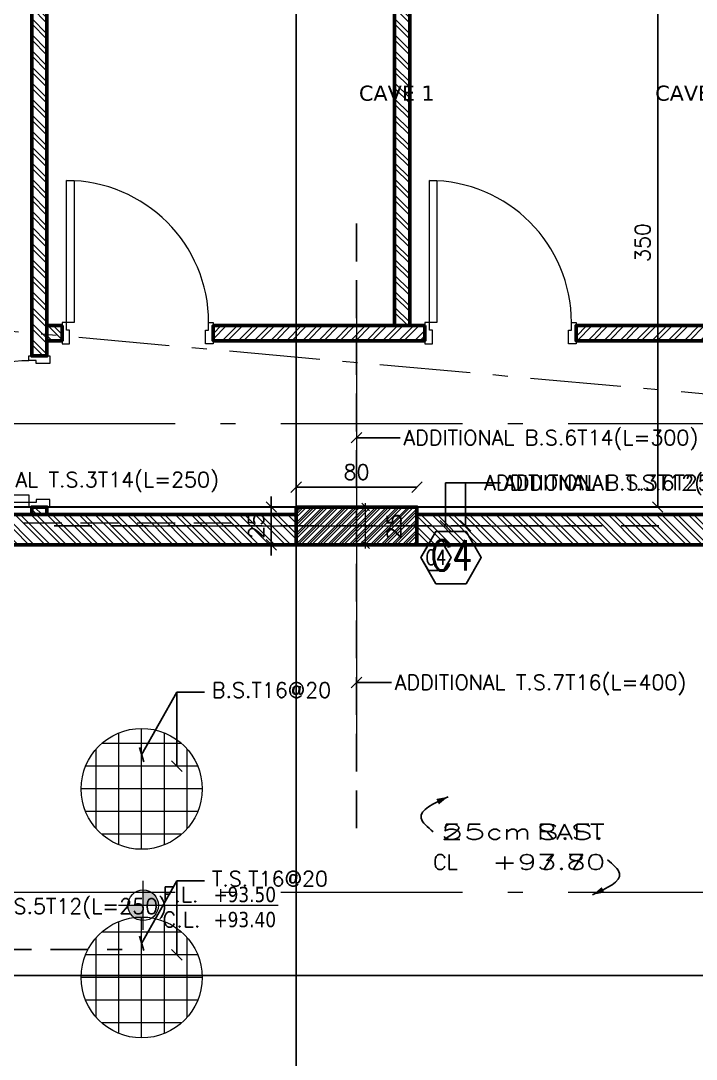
# Model space of a CAD drawing. Header units: inches. Extents: x -48 to 777, y -156 to 510.
# Drawn here: x 591.21 to 595.67, y 250.4 to 257.28 of the extents above; entities that cross this region are included whole.
import ezdxf
from ezdxf.enums import TextEntityAlignment as Align

# ---------------------------------------------------------------- set-up
doc = ezdxf.new("R2010")
doc.units = ezdxf.units.IN
doc.header["$MEASUREMENT"] = 0
doc.set_wipeout_variables(frame=1)
for name, pattern in [('ACAD_ISO10W100', [18, 12, -3, 0, -3]), ('HIDDEN', [0.375, 0.25, -0.125]), ('NUHA', [1.45, 0.75, -0.25, 0.2, -0.25])]:
    doc.linetypes.add(name, pattern=pattern)
doc.layers.get('Defpoints').update_dxf_attribs({"lineweight": 5})
for name, color, linetype, lineweight in [('A-AXIS ST', 251, 'ACAD_ISO10W100', 5), ('A-DIM', 9, 'Continuous', 5), ('A-DOORS', 38, 'Continuous', 20), ('A-HIDDEN', 254, 'HIDDEN', 5), ('A-LEVELS', 139, 'Continuous', 20), ('A-LIMIT LOT', 235, 'ACAD_ISO10W100', 20), ('A-PILLARS', 1, 'Continuous', 60), ('A-SIGNS1', 20, 'Continuous', 15), ('A-SIGNS2', 30, 'Continuous', 15), ('A-TEXT', 50, 'Continuous', 15), ('A-WALLS', 7, 'Continuous', 60), ('H-PILLARS', 61, 'Continuous', 5), ('H-WALLS', 51, 'Continuous', 5), ('str-col-dimension', 6, 'Continuous', 50), ('str-raft-bottom', 1, 'Continuous', 5), ('str-raft-top', 1, 'Continuous', 5)]:
    doc.layers.add(name, color=color, linetype=linetype, lineweight=lineweight)
doc.layers.add('HH-DARK GREY', color=7, linetype='Continuous', lineweight=5, true_color=0x404040)
for name, color, linetype in [('pts pc', 7, 'Continuous'), ('Str-Axes', 8, 'Continuous'), ('str-col-hatch', 8, 'Continuous'), ('str-COL-TAG-100', 1, 'Continuous'), ('str-COL-TAG-50', 7, 'Continuous'), ('str-columns', 3, 'Continuous'), ('str-slab-top', 1, 'Continuous'), ('str-sunken-slabs', 5, 'Continuous')]:
    doc.layers.add(name, color=color, linetype=linetype)
doc.styles.add('2mm', font='simplex.shx', dxfattribs={"height": 0.5})
doc.styles.add('ROMAN', font='ROMANS.SHX')
doc.styles.add('ROMAND', font='verdana.ttf')
doc.styles.add('ROMANS', font='romans__.ttf', dxfattribs={"height": 0.14})
doc.dimstyles.new('M-1.50', dxfattribs={"dimtxt": 0.1, "dimasz": 0.05, "dimexe": 0.025, "dimexo": 0.025, "dimgap": 0.05, "dimtad": 1, "dimlfac": 100, "dimrnd": 0.5, "dimzin": 9, "dimdsep": 46, "dimtxsty": 'ROMAND', "dimblk": 'OBLIQUE', "dimcen": 1, "dimdle": 0.025, "dimclrd": 256, "dimclre": 256, "dimclrt": 2, "dimadec": 0, "dimazin": 0, "dimtfac": 0.666667, "dimtmove": 2, "dimatfit": 3, "dimfxl": 0.04, "dimtolj": 1, "dimtzin": 5, "dimlwd": -1, "dimlwe": -1, "dimarcsym": 0})
doc.dimstyles.new('structure', dxfattribs={"dimtxt": 0.1, "dimasz": 0.07, "dimexe": 0.18, "dimexo": 1, "dimgap": 0.05, "dimtad": 1, "dimdec": 1, "dimlfac": 100, "dimrnd": 0.5, "dimdsep": 46, "dimtxsty": 'ROMAN', "dimblk1": 'OBLIQUE', "dimblk2": 'OBLIQUE', "dimsah": 1, "dimcen": 0.009, "dimse1": 1, "dimse2": 1, "dimclrd": 4, "dimclre": 9, "dimclrt": 1, "dimadec": 0, "dimazin": 0, "dimtfac": 0.066667, "dimtdec": 1, "dimtix": 1, "dimtmove": 2, "dimatfit": 3, "dimldrblk": 'OBLIQUE', "dimfxl": 0.18, "dimtolj": 1, "dimarcsym": 0})

# ---------------------------------------------------------------- blocks, each defined once
blk = doc.blocks.new('_Oblique')
at = {"color": 0, "linetype": 'ByBlock', "lineweight": -2}
blk.add_line((-0.5, -0.5), (0.5, 0.5), dxfattribs=at)
blk = doc.blocks.new('*D422')
at = {"layer": 'A-DIM', "transparency": 16777216}
for p, q in [((593.1644, 254.0583), (593.5116, 254.0583)), ((593.4866, 253.7834), (593.4866, 254.0833)), ((593.2438, 253.8084), (593.5116, 253.8084))]:
    blk.add_line(p, q, dxfattribs=at)
at = {"layer": 'Defpoints', "color": 0, "transparency": 16777216}
for p in [(593.1394, 254.0583), (593.4866, 254.0583), (593.2188, 253.8084)]:
    blk.add_point(p, dxfattribs=at)
at = {"layer": 'A-DIM', "transparency": 16777216, "xscale": 0.05, "yscale": 0.05, "zscale": 0.05}
for p, rotation in [((593.4866, 254.0583), 90), ((593.4866, 253.8084), 270)]:
    blk.add_blockref('_Oblique', p, dxfattribs=dict(at, rotation=rotation))
at = {"layer": 'A-DIM', "color": 2, "transparency": 16777216, "insert": (593.6757, 253.9334), "char_height": 0.1, "attachment_point": 5, "rotation": 90, "style": 'ROMAND'}
blk.add_mtext('\\A1;25', dxfattribs=at)
blk = doc.blocks.new('LOT 688  TOPOGRAPHIC PLAN')
at = {"layer": 'A-LEVELS', "linetype": 'Continuous'}
blk.add_lwpolyline([(-315991.49931, -27903.77041), (-315989.82419, -27903.14766), (-315988.13907, -27902.56039), (-315986.49852, -27901.84927), (-315986.07793, -27901.70635), (-315985.64327, -27901.60757), (-315984.76299, -27901.44127), (-315983.03305, -27901.03153), (-315982.17605, -27900.81323), (-315981.3012, -27900.63057), (-315980.3909, -27900.51656), (-315979.95952, -27900.41536), (-315979.77651, -27900.30285), (-315979.61232, -27900.14969), (-315978.96618, -27899.39156), (-315978.27808, -27898.62505)], dxfattribs=at)
at = {"layer": 'pts pc', "linetype": 'Continuous'}
for points in [[(-315986.4136, -27899.13431), (-315987.12438, -27899.83751)], [(-315986.41739, -27899.8413), (-315987.12059, -27899.13052)]]:
    blk.add_lwpolyline(points, dxfattribs=at)
at = {"layer": 'pts pc', "color": 1, "insert": (-315986.26765, -27899.23859), "char_height": 0.5, "width": 3.0714286, "attachment_point": 1, "rotation": 359.692852, "style": '2mm'}
blk.add_mtext('\\Fsimplex.shx;\\W1.0000000000;\\T1.0000000000;\\o\\l98.379', dxfattribs=at)
at = {"linetype": 'Continuous'}
blk.add_wipeout([(-315996.80172, -27893.57917), (-315969.32038, -27896.23659), (-315969.32038, -27930.53073), (-315964.08799, -27936.87852), (-315964.6636, -27941.43051), (-315970.22923, -27937.16678), (-315985.1164, -27950.2257)], dxfattribs=at).dxf.layer = 'A-LIMIT LOT'
at = {"layer": 'A-HIDDEN', "linetype": 'ACAD_ISO10W100', "ltscale": 0.05}
blk.add_lwpolyline([(-315992.30527, -27900.52725), (-315983.21966, -27944.57125), (-315970.69258, -27933.58259), (-315972.32038, -27931.60779), (-315972.32038, -27902.3323)], close=True, dxfattribs=at)
blk = doc.blocks.new('*U982')
for points in [[(130, -160), (100, -160), (100, -20), (150, -20), (150, -110), (130, -110), (130, -160)], [(1070, -160), (1100, -160), (1100, -20), (1050, -20), (1050, -110), (1070, -110), (1070, -160)], [(1020, -1100), (1020, -160), (1070, -160), (1070, -1100)]]:
    blk.add_lwpolyline(points, close=True)
blk.add_arc((1070, -160), 940, 180, 270)
blk = doc.blocks.new('*U981')
for points in [[(130, -160), (100, -160), (100, -20), (150, -20), (150, -110), (130, -110), (130, -160)], [(1070, -160), (1100, -160), (1100, -20), (1050, -20), (1050, -110), (1070, -110), (1070, -160)], [(180, -1100), (180, -160), (130, -160), (130, -1100)]]:
    blk.add_lwpolyline(points, close=True)
blk.add_arc((130, -160), 940, 270, 0)
blk = doc.blocks.new('GXFHGCGFCD')
at = {"layer": 'A-SIGNS1', "linetype": 'NUHA'}
h = blk.add_hatch(color=256, dxfattribs=at)
h.paths.add_polyline_path([(90.382, 61.33), (90.382, 61.17), (90.542, 61.17, 0.414214)])
h.paths.add_polyline_path([(90.382, 61.17), (90.222, 61.17, 0.414214), (90.382, 61.01)])
at = {"layer": 'A-SIGNS1'}
for p, q in [((90.382, 60.914), (90.382, 61.426)), ((90.126, 61.17), (91.79, 61.17))]:
    blk.add_line(p, q, dxfattribs=at)
blk.add_circle((90.382, 61.17), 0.16, dxfattribs=at)
blk = doc.blocks.new('DGXFHXFGDFD')
at = {"layer": 'A-SIGNS1'}
blk.add_blockref('GXFHGCGFCD', (0, 0), dxfattribs=at)
at = {"layer": 'A-SIGNS2', "linetype": 'NUHA', "style": 'ROMANS'}
for s, p in [('F.L.', (90.583, 61.203)), ('C.L.', (90.583, 60.941))]:
    blk.add_text(s, height=0.16, dxfattribs=at).set_placement(p)
at = {"layer": 'A-SIGNS2', "style": 'ROMANS', "width": 0.910135, "flags": 4}
for tag, p, p2 in [('NIV.FINI', (91.116, 61.203), (91.79, 61.203)), ('NIV.BETON', (91.116, 60.941), (91.79, 60.941))]:
    blk.add_attdef(tag, text='', height=0.16, dxfattribs=at).set_placement(p, p2, align=Align.FIT)
blk = doc.blocks.new('tags')
at = {"layer": 'str-COL-TAG-100', "color": 2}
blk.add_lwpolyline([(0.125, -0.2616), (0.325, -0.2616), (0.425, -0.0884), (0.325, 0.0848), (0.125, 0.0848), (0.025, -0.0884)], close=True, dxfattribs=at)
at = {"layer": 'str-COL-TAG-50', "color": 2}
blk.add_lwpolyline([(0.075, -0.175), (0.175, -0.175), (0.225, -0.0884), (0.175, -0.0018), (0.075, -0.0018), (0.025, -0.0884)], close=True, dxfattribs=at)
at = {"layer": 'str-COL-TAG-100', "color": 1, "style": 'ROMANS', "width": 0.699426}
blk.add_attdef('NUMBER', text='', height=0.2, dxfattribs=at).set_placement((0.0918, -0.1741), (0.3679, -0.1741), align=Align.FIT)
at = {"layer": 'str-COL-TAG-50', "color": 1, "style": 'ROMANS', "width": 0.697102}
blk.add_attdef('NUMBER', text='', height=0.1, dxfattribs=at).set_placement((0.0562, -0.1375), (0.1938, -0.1375), align=Align.FIT)
blk = doc.blocks.new('DALLE-P')
at = {"color": 5}
for points in [[(-4.659, 3.291, 0, 0.4, 0), (-5.346, 2.966, 0.4, 0.4, 0)], [(4.908, -3.191, 0, 0.4, 0), (5.596, -2.866, 0.4, 0.4, 0)]]:
    blk.add_lwpolyline(points, format="xyseb", dxfattribs=at)
for points in [[(-5.647, 0.973), (-6.437, 1.884), (-4.659, 3.291)], [(5.896, -0.873), (6.687, -1.785), (4.908, -3.191)]]:
    blk.add_spline(points, degree=3, dxfattribs=at)
at = {"color": 1, "style": 'ROMANS', "width": 1.302339}
blk.add_text('cm', height=1, dxfattribs=at).set_placement((-2.147, 0.473), (0.853, 0.473), align=Align.FIT)
at = {"color": 1, "style": 'ROMANS'}
blk.add_text('CL', height=1, dxfattribs=at).set_placement((-5.647, -1.527))
for tag, width, p, p2 in [('SLABTHICKNESS', 1.557299, (-5.147, 0.473), (-2.147, 0.473)), ('SLABTYPE', 1.86013, (1.204, 0.473), (5.704, 0.473)), ('CONCRETELEVEL', 1.620528, (-1.746, -1.527), (5.754, -1.527))]:
    blk.add_attdef(tag, text='', height=1, dxfattribs=dict(at, width=width)).set_placement(p, p2, align=Align.FIT)
blk = doc.blocks.new('*D1484')
at = {"layer": 'Defpoints', "color": 0, "transparency": 16777216}
for p in [(592.8631, 254.0583), (593.0268, 254.0583), (593.0268, 253.8083)]:
    blk.add_point(p, dxfattribs=at)
at = {"layer": 'str-col-dimension', "color": 4, "lineweight": -2, "transparency": 16777216}
for p, q in [((592.8631, 254.0583), (592.8631, 254.1283)), ((592.8631, 253.8083), (592.8631, 254.0583)), ((592.8631, 253.8083), (592.8631, 253.7383))]:
    blk.add_line(p, q, dxfattribs=at)
at = {"layer": 'str-col-dimension', "color": 4, "lineweight": -2, "transparency": 16777216, "xscale": 0.07, "yscale": 0.07, "zscale": 0.07}
for p, rotation in [((592.8631, 254.0583), 270), ((592.8631, 253.8083), 90)]:
    blk.add_blockref('_Oblique', p, dxfattribs=dict(at, rotation=rotation))
at = {"layer": 'str-col-dimension', "color": 1, "transparency": 16777216, "insert": (592.7631, 253.9333), "char_height": 0.1, "attachment_point": 5, "rotation": 90, "style": 'ROMAN'}
blk.add_mtext('\\A1;25', dxfattribs=at)
blk = doc.blocks.new('*D1485')
at = {"layer": 'Defpoints', "color": 0, "transparency": 16777216}
for p in [(593.8268, 254.1891), (593.0268, 254.0583), (593.8268, 254.0583)]:
    blk.add_point(p, dxfattribs=at)
at = {"layer": 'str-col-dimension', "color": 4, "lineweight": -2, "transparency": 16777216}
blk.add_line((593.0268, 254.1891), (593.8268, 254.1891), dxfattribs=at)
at = {"layer": 'str-col-dimension', "color": 4, "lineweight": -2, "transparency": 16777216, "xscale": 0.07, "yscale": 0.07, "zscale": 0.07, "rotation": 180}
blk.add_blockref('_Oblique', (593.0268, 254.1891), dxfattribs=at)
at = {"layer": 'str-col-dimension', "color": 4, "lineweight": -2, "transparency": 16777216, "xscale": 0.07, "yscale": 0.07, "zscale": 0.07}
blk.add_blockref('_Oblique', (593.8268, 254.1891), dxfattribs=at)
at = {"layer": 'str-col-dimension', "color": 1, "transparency": 16777216, "insert": (593.4268, 254.2891), "char_height": 0.1, "attachment_point": 5, "style": 'ROMAN'}
blk.add_mtext('\\A1;80', dxfattribs=at)
blk = doc.blocks.new('*D1999')
at = {"layer": 'Defpoints', "color": 0, "transparency": 16777216}
for p in [(595.4189, 257.5583), (595.4189, 254.0583), (595.4189, 254.0583)]:
    blk.add_point(p, dxfattribs=at)
at = {"layer": 'str-col-dimension', "color": 4, "lineweight": -2, "transparency": 16777216}
blk.add_line((595.4189, 257.5583), (595.4189, 254.0583), dxfattribs=at)
at = {"layer": 'str-col-dimension', "color": 4, "lineweight": -2, "transparency": 16777216, "xscale": 0.07, "yscale": 0.07, "zscale": 0.07}
for p, rotation in [((595.4189, 257.5583), 90), ((595.4189, 254.0583), 270)]:
    blk.add_blockref('_Oblique', p, dxfattribs=dict(at, rotation=rotation))
at = {"layer": 'str-col-dimension', "color": 1, "transparency": 16777216, "insert": (595.3189, 255.8083), "char_height": 0.1, "attachment_point": 5, "rotation": 90, "style": 'ROMAN'}
blk.add_mtext('\\A1;350', dxfattribs=at)

msp = doc.modelspace()

# ---------------------------------------------------------------- block references
at = {"layer": 'A-TEXT'}
msp.add_blockref('LOT 688  TOPOGRAPHIC PLAN', (316579.44716, 28156.10823), dxfattribs=at)

# ---------------------------------------------------------------- next in the draw order: hatches: boundary and pattern name
at = {"layer": 'H-PILLARS'}
h = msp.add_hatch(dxfattribs=at)
h.set_pattern_fill('ANSI31', color=256, scale=0.2)
h.set_pattern_definition([(45, (0, 99), (-0.0176776695, 0.0176776695), [])])
edge = h.paths.add_edge_path()
edge.add_line((589.47678, 253.80841), (589.72678, 253.80848))
edge.add_line((589.72678, 253.80848), (589.72662, 247.55845))
edge.add_line((589.72662, 247.55845), (590.22678, 247.55845))
edge.add_line((590.22678, 247.55845), (590.22678, 242.30688))
edge.add_line((590.22678, 242.30688), (593.02678, 242.30688))
edge.add_line((593.02678, 242.30688), (593.02678, 228.85688))
edge.add_line((593.02678, 228.85688), (597.42678, 228.85688))
edge.add_line((597.42678, 228.85688), (597.42678, 228.60688))
edge.add_line((597.42678, 228.60688), (592.77678, 228.60688))
edge.add_line((592.77678, 228.60688), (592.77678, 242.05688))
edge.add_line((592.77678, 242.05688), (589.97678, 242.05688))
edge.add_line((589.97678, 242.05688), (589.97678, 247.30845))
edge.add_line((589.97678, 247.30845), (589.47678, 247.30845))
edge.add_line((589.47678, 247.30845), (589.47678, 254.05845))
h = msp.add_hatch(dxfattribs=at)
h.set_pattern_fill('ANSI31', color=256, scale=0.2)
h.set_pattern_definition([(45, (51.458247, -69.719428), (-0.0176776695, 0.0176776695), [])])
h.paths.add_polyline_path([(593.02678, 254.05831), (593.02678, 253.80831), (593.82678, 253.80831), (593.82678, 254.05831)])
at = {"layer": 'H-WALLS'}
h = msp.add_hatch(dxfattribs=at)
h.set_pattern_fill('ANSI32', color=256, scale=0.2, angle=90)
h.set_pattern_definition([(135, (917.89794, -585.80029), (-0.0530330086, -0.0530330086), []), (135, (917.89794, -585.764935), (-0.0530330086, -0.0530330086), [])])
h.paths.add_polyline_path([(591.27865, 257.55831), (591.27865, 255.05828), (591.37861, 255.05828), (591.37861, 257.55831)])
h = msp.add_hatch(dxfattribs=at)
h.set_pattern_fill('ANSI32', color=256, scale=0.2, angle=90)
h.set_pattern_definition([(135, (920.2979, -585.80029), (-0.0530330086, -0.0530330086), []), (135, (920.2979, -585.764935), (-0.0530330086, -0.0530330086), [])])
h.paths.add_polyline_path([(593.67861, 257.55831), (593.67861, 255.25831), (593.77857, 255.25831), (593.77857, 257.55831)])
h = msp.add_hatch(dxfattribs=at)
h.set_pattern_fill('ANSI32', color=256, scale=0.2, angle=90)
h.set_pattern_definition([(135, (0.25191, 99.05009), (-0.053033009, -0.053033009), []), (135, (0.25191, 99.085445), (-0.053033009, -0.053033009), [])])
h.paths.add_polyline_path([(591.47861, 255.25832), (591.37861, 255.25832), (591.37861, 255.15836), (591.47861, 255.15836)])
h = msp.add_hatch(dxfattribs=at)
h.set_pattern_fill('ANSI32', color=256, scale=0.2)
h.set_pattern_definition([(45, (-250.41624, -71.36096), (-0.0530330086, 0.0530330086), []), (45, (-250.38089, -71.36096), (-0.0530330086, 0.0530330086), [])])
h.paths.add_polyline_path([(593.87857, 255.25831), (592.47861, 255.25831), (592.47861, 255.15835), (593.87857, 255.15835)])
h = msp.add_hatch(dxfattribs=at)
h.set_pattern_fill('ANSI32', color=256, scale=0.2)
h.set_pattern_definition([(45, (-248.31628, -71.36096), (-0.0530330086, 0.0530330086), []), (45, (-248.28093, -71.36096), (-0.0530330086, 0.0530330086), [])])
h.paths.add_polyline_path([(596.27853, 255.25831), (594.87857, 255.25831), (594.87857, 255.15835), (596.27853, 255.15835)])
h = msp.add_hatch(dxfattribs=at)
h.set_pattern_fill('ANSI32', color=256, scale=0.2, angle=90)
h.set_pattern_definition([(135, (0.25191, 99), (-0.053033009, -0.053033009), []), (135, (0.25191, 99.035355), (-0.053033009, -0.053033009), [])])
h.paths.add_polyline_path([(591.37863, 254.00828), (591.27863, 254.00828), (591.27863, 254.05828), (591.37863, 254.05828)])
h = msp.add_hatch(dxfattribs=at)
h.set_pattern_fill('ANSI32', color=256, scale=0.2, angle=90)
h.set_pattern_definition([(135, (0, 99), (-0.053033009, -0.053033009), []), (135, (2e-18, 99.035355), (-0.053033009, -0.053033009), [])])
h.paths.add_polyline_path([(589.72671, 253.80832), (593.02678, 253.80831), (593.02678, 254.00831), (589.72671, 254.00832)])
h = msp.add_hatch(dxfattribs=at)
h.set_pattern_fill('ANSI32', color=256, scale=0.2, angle=90)
h.set_pattern_definition([(135, (0, 99), (-0.053033009, -0.053033009), []), (135, (0, 99.035355), (-0.053033009, -0.053033009), [])])
h.paths.add_polyline_path([(593.82678, 253.80831), (596.77678, 253.80831), (596.77678, 254.00831), (593.82678, 254.00831)])
at = {"layer": 'HH-DARK GREY'}
h = msp.add_hatch(dxfattribs=at)
h.set_pattern_fill('EARTH', color=256, scale=2)
h.set_pattern_definition([(0, (-242.49175, -75.7109), (0.5, 0.5), [0.5, -0.5]), (0, (-242.49175, -75.5234), (0.5, 0.5), [0.5, -0.5]), (0, (-242.49175, -75.3359), (0.5, 0.5), [0.5, -0.5]), (90, (-242.42925, -75.2734), (-0.5, 0.5), [0.5, -0.5]), (90, (-242.24175, -75.2734), (-0.5, 0.5), [0.5, -0.5]), (90, (-242.05425, -75.2734), (-0.5, 0.5), [0.5, -0.5])])
edge = h.paths.add_edge_path()
edge.add_line((589.47678, 254.05845), (589.47678, 247.30845))
edge.add_line((589.47678, 247.30845), (589.97678, 247.30845))
edge.add_line((589.97678, 247.30845), (589.97678, 242.05688))
edge.add_line((589.97678, 242.05688), (592.77678, 242.05688))
edge.add_line((592.77678, 242.05688), (592.77678, 228.60688))
edge.add_line((592.77678, 228.60688), (597.22678, 228.60688))
edge.add_line((597.22678, 228.60688), (597.22678, 224.90688))
edge.add_line((597.22678, 224.90688), (590.66159, 224.90688))
edge.add_line((590.66159, 224.90688), (582.9059, 262.50387))
edge.add_line((582.9059, 262.50387), (609.87678, 259.89581))
edge.add_line((609.87678, 259.89581), (609.87678, 225.48774))
edge.add_line((609.87678, 225.48774), (610.35557, 224.90688))
edge.add_line((610.35557, 224.90688), (604.37678, 224.90688))
edge.add_arc((604.37678, 228.15688), 3.25, 180, 270, ccw=False)
edge.add_line((601.12678, 228.15688), (601.12678, 228.60688))
edge.add_line((601.12678, 228.60688), (605.57678, 228.60688))
edge.add_line((605.57678, 228.60688), (605.57678, 242.05688))
edge.add_line((605.57678, 242.05688), (607.12678, 242.05688))
edge.add_line((607.12678, 242.05688), (607.12678, 246.60861))
edge.add_line((607.12678, 246.60861), (605.42678, 246.60861))
edge.add_line((605.42678, 246.60861), (605.4268, 253.65849))
edge.add_line((605.4268, 253.65849), (606.67686, 253.65849))
edge.add_line((606.67686, 253.65849), (606.6768, 257.80831))
edge.add_line((606.6768, 257.80831), (589.47678, 257.80848))
edge.add_line((589.47678, 257.80848), (589.47671, 254.08973))
edge.add_line((589.47671, 254.08973), (589.47678, 254.05845))
at = {"layer": 'str-col-hatch'}
h = msp.add_hatch(dxfattribs=at)
h.set_pattern_fill('ANSI31', color=256, scale=0.4)
h.set_pattern_definition([(45, (-102.55302, 203.09906), (-0.035355339, 0.035355339), [])])
h.paths.add_polyline_path([(593.02678, 254.05831), (593.02678, 253.80831), (593.82678, 253.80831), (593.82678, 254.05831)])

# ---------------------------------------------------------------- next in the draw order: linework, layer by layer
at = {"layer": 'A-AXIS ST', "ltscale": 0.1}
for p, q in [((593.02678, 221.25688), (593.02678, 260.35831)), ((613.12678, 254.60831), (583.32678, 254.60831)), ((613.12678, 251.50845), (583.32678, 251.50845))]:
    msp.add_line(p, q, dxfattribs=at)
at = {"layer": 'A-PILLARS'}
msp.add_lwpolyline([(593.02678, 254.05831), (593.02678, 253.80831), (593.82678, 253.80831), (593.82678, 254.05831)], close=True, dxfattribs=at)
at = {"layer": 'A-WALLS'}
for points in [[(591.27865, 257.55831), (591.27865, 255.05828), (591.37861, 255.05828), (591.37861, 257.55831)], [(593.67861, 257.55831), (593.67861, 255.25831), (593.77857, 255.25831), (593.77857, 257.55831)], [(591.47861, 255.25832), (591.37861, 255.25832), (591.37861, 255.15836), (591.47861, 255.15836)], [(593.87857, 255.25831), (592.47861, 255.25831), (592.47861, 255.15835), (593.87857, 255.15835)], [(596.27853, 255.25831), (594.87857, 255.25831), (594.87857, 255.15835), (596.27853, 255.15835)], [(591.37863, 254.00828), (591.27863, 254.00828), (591.27863, 254.05828), (591.37863, 254.05828)], [(589.72671, 253.80832), (593.02678, 253.80831), (593.02678, 254.00831), (589.72671, 254.00832)], [(593.82678, 253.80831), (596.77678, 253.80831), (596.77678, 254.00831), (593.82678, 254.00831)]]:
    msp.add_lwpolyline(points, close=True, dxfattribs=at)
at = {"layer": 'HH-DARK GREY'}
msp.add_lwpolyline([(605.57678, 242.05688), (607.12678, 242.05688), (607.12678, 246.60861), (605.42678, 246.60861), (605.4268, 253.80845), (605.4268, 253.80845), (605.4268, 254.05845), (589.47678, 254.05845), (589.47678, 247.30845), (589.97678, 247.30845), (589.97678, 242.05688), (592.77678, 242.05688), (592.77678, 228.60688), (597.22678, 228.60688), (597.47678, 228.60688), (597.47678, 225.95688), (601.65465, 225.95688, -0.1715835), (600.87678, 228.15688), (600.87678, 228.60688), (601.12678, 228.60688), (605.57678, 228.60688)], format="xyb", close=True, dxfattribs=at)
msp.add_lwpolyline([(597.17682, 253.80831), (589.72663, 253.80831), (589.72665, 247.55845), (590.22678, 247.55845), (590.22678, 242.30688), (593.02678, 242.30688), (593.02678, 228.85688), (605.32678, 228.85688), (605.32678, 242.30688), (606.87678, 242.30688), (606.87678, 246.35845), (605.17678, 246.35845), (605.17679, 247.35847), (600.81679, 247.35847), (600.81678, 247.35849), (600.17678, 247.35849), (600.17678, 242.65688), (596.17679, 242.65688), (596.17677, 247.55845), (597.17682, 247.55845)], close=True, dxfattribs=at)
at = {"layer": 'Str-Axes', "ltscale": 0.1}
for p, q in [((593.02678, 221.25688), (593.02678, 260.35831)), ((611.62657, 254.05831), (583.32678, 254.05831)), ((611.62657, 250.95845), (583.32678, 250.95845))]:
    msp.add_line(p, q, dxfattribs=at)
at = {"layer": 'str-columns'}
msp.add_lwpolyline([(593.82678, 253.80831), (593.82678, 254.05831), (593.02678, 254.05831), (593.02678, 253.80831)], close=True, dxfattribs=at)
at = {"layer": 'str-raft-bottom'}
for p, q in [((593.42678, 255.43331), (593.42678, 252.43331)), ((591.92678, 253.93331), (594.92678, 253.93331))]:
    msp.add_line(p, q, dxfattribs=at)
at = {"layer": 'str-raft-bottom', "lineweight": 0}
for p, q in [((592.00554, 251.79342), (592.00554, 252.59355)), ((591.85554, 251.82261), (591.85554, 252.56436)), ((592.15554, 251.82261), (592.15554, 252.56436)), ((591.70554, 251.92881), (591.70554, 252.45816)), ((592.27021, 252.49348), (591.74087, 252.49348)), ((592.30554, 251.92881), (592.30554, 252.45816)), ((592.37642, 252.34348), (591.63466, 252.34348)), ((592.4056, 252.19348), (591.60547, 252.19348)), ((592.37642, 252.04348), (591.63466, 252.04348)), ((592.27021, 251.89348), (591.74087, 251.89348)), ((592.00554, 250.5454), (592.00554, 251.34553)), ((591.85554, 250.57459), (591.85554, 251.31634)), ((592.15554, 250.57459), (592.15554, 251.31634)), ((591.70554, 250.68079), (591.70554, 251.21014)), ((592.27021, 251.24546), (591.74087, 251.24546)), ((592.30554, 250.68079), (592.30554, 251.21014)), ((592.37642, 251.09546), (591.63466, 251.09546)), ((592.4056, 250.94546), (591.60547, 250.94546)), ((592.37642, 250.79546), (591.63466, 250.79546)), ((592.27021, 250.64546), (591.74087, 250.64546))]:
    msp.add_line(p, q, dxfattribs=at)
for centre in [(592.00554, 252.19348), (592.00554, 250.94546)]:
    msp.add_circle(centre, 0.40006, dxfattribs=at)
at = {"layer": 'str-raft-top', "linetype": 'HIDDEN'}
msp.add_line((590.10144, 253.9539), (592.60144, 253.9539), dxfattribs=at)
at = {"layer": 'str-slab-top', "linetype": 'HIDDEN'}
for p, q in [((593.42678, 251.93331), (593.42678, 255.93331)), ((591.42678, 253.93331), (595.42678, 253.93331))]:
    msp.add_line(p, q, dxfattribs=at)
msp.add_lwpolyline([(589.52678, 251.28131), (589.52678, 251.13131), (591.87678, 251.13131)], dxfattribs=at)

# ---------------------------------------------------------------- next in the draw order: block references
at = {"layer": 'A-DOORS', "yscale": 0.0009999999999906, "zscale": 0.0009999999999906}
for name, p, xscale, rotation in [('*U982', (592.57861, 255.11834), 0.0009999999999906, 180), ('*U982', (594.97857, 255.11833), 0.0009999999999906, 180), ('*U981', (591.41863, 253.95828), -0.0009999999999906, 270)]:
    msp.add_blockref(name, p, dxfattribs=dict(at, xscale=xscale, rotation=rotation))
at = {"layer": 'A-SIGNS1'}
ref = msp.add_blockref('DGXFHXFGDFD', (534.74957, 212.66571), dxfattribs=dict(at, xscale=0.6336000000000013, yscale=0.6336000000000013, zscale=0.6336000000000013))
ref.add_attrib('NIV.FINI', '+93.50', dxfattribs={"layer": 'A-SIGNS2', "height": 0.101376, "style": 'ROMAND', "width": 0.797031}).set_placement((592.48058, 251.44402), (592.89456, 251.44402), align=Align.FIT)
ref.add_attrib('NIV.BETON', '+93.40', dxfattribs={"layer": 'A-SIGNS2', "height": 0.101376, "style": 'ROMAND', "width": 0.797031}).set_placement((592.48058, 251.27814), (592.89456, 251.27814), align=Align.FIT)
at = {"layer": 'str-columns'}
ref = msp.add_blockref('tags', (593.82678, 253.81215), dxfattribs=at)
ref.add_attrib('NUMBER', 'C4', dxfattribs={"layer": 'str-COL-TAG-50', "color": 1, "height": 0.1, "style": 'ROMANS', "width": 0.63631}).set_placement((593.88297, 253.67465), (594.02056, 253.67465), align=Align.FIT)
ref.add_attrib('NUMBER', 'C4', dxfattribs={"layer": 'str-COL-TAG-100', "color": 1, "height": 0.2, "style": 'ROMANS', "width": 0.638431}).set_placement((593.91862, 253.6381), (594.19471, 253.6381), align=Align.FIT)
at = {"layer": 'str-raft-bottom'}
ref = msp.add_blockref('DALLE-P', (594.49779, 251.81193), dxfattribs=dict(at, xscale=0.09999999999990905, yscale=0.09999999999990905, zscale=0.09999999999990905))
ref.add_attrib('CONCRETELEVEL', '+93.70', dxfattribs={"layer": '0', "color": 1, "height": 0.1, "style": 'ROMANS', "width": 1.341363}).set_placement((594.32319, 251.6592), (595.07319, 251.6592), align=Align.FIT)
ref.add_attrib('SLABTHICKNESS', '55', dxfattribs={"layer": '0', "color": 1, "height": 0.1, "style": 'ROMANS', "width": 1.557299}).set_placement((593.98311, 251.8592), (594.28311, 251.8592), align=Align.FIT)
ref.add_attrib('SLABTYPE', 'RAFT', dxfattribs={"layer": '0', "color": 1, "height": 0.1, "style": 'ROMANS', "width": 1.276846}).set_placement((594.6182, 251.8592), (595.0682, 251.8592), align=Align.FIT)
at = {"layer": 'str-sunken-slabs'}
ref = msp.add_blockref('DALLE-P', (594.49779, 251.81193), dxfattribs=dict(at, xscale=0.09999999999990905, yscale=0.09999999999990905, zscale=0.09999999999990905))
ref.add_attrib('CONCRETELEVEL', '+97.80', dxfattribs={"layer": '0', "color": 1, "height": 0.1, "style": 'ROMANS', "width": 1.341363}).set_placement((594.32319, 251.6592), (595.07319, 251.6592), align=Align.FIT)
ref.add_attrib('SLABTHICKNESS', '25', dxfattribs={"layer": '0', "color": 1, "height": 0.1, "style": 'ROMANS', "width": 1.557299}).set_placement((593.98311, 251.8592), (594.28311, 251.8592), align=Align.FIT)
ref.add_attrib('SLABTYPE', 'S.S.', dxfattribs={"layer": '0', "color": 1, "height": 0.1, "style": 'ROMANS', "width": 1.545352}).set_placement((594.6182, 251.8592), (595.0682, 251.8592), align=Align.FIT)

# ---------------------------------------------------------------- next in the draw order: texts
at = {"layer": 'A-TEXT', "char_height": 0.1, "width": 3.692324, "attachment_point": 9, "style": 'ROMAND'}
for s, insert in [('CAVE 1', (593.94384, 256.74446)), ('CAVE 2', (595.90355, 256.74446))]:
    msp.add_mtext(s, dxfattribs=dict(at, insert=insert))
at = {"layer": 'str-raft-bottom', "style": 'ROMAN'}
for s, p in [('ADDITIONAL B.S.6T14(L=300)', (593.73801, 254.46778)), ('ADDITIONAL B.S.3T12(L=300)', (594.27131, 254.16911)), ('B.S.T16@20', (592.47048, 252.79664)), ('T.S.T16@20', (592.47048, 251.54862))]:
    msp.add_text(s, height=0.1, dxfattribs=at).set_placement(p)
at = {"layer": 'str-raft-top', "style": 'ROMAN'}
msp.add_text('ADDITIONAL T.S.3T14(L=250)', height=0.1, dxfattribs=at).set_placement((590.5888, 254.1897))
at = {"layer": 'str-slab-top', "style": 'ROMAN'}
for s, p in [('ADDITIONAL T.S.6T25(L=400)', (594.4024, 254.16911)), ('ADDITIONAL T.S.7T16(L=400)', (593.68016, 252.84782)), ('ADDITIONAL T.S.5T12(L=250)', (590.24536, 251.36711))]:
    msp.add_text(s, height=0.1, dxfattribs=at).set_placement(p)

# ---------------------------------------------------------------- next in the draw order: dimensions: what is measured, and where the dimension line sits
at = {"layer": 'A-DIM'}
dim = msp.add_linear_dim(base=(593.48663, 254.05831), p1=(593.21882, 253.80845), p2=(593.13937, 254.05831), angle=90, dimstyle='M-1.50', dxfattribs=at)
dim.commit()
dim.dimension.update_dxf_attribs({"geometry": '*D422', "text_midpoint": (593.67568, 253.93338), "dimtype": 160})
at = {"layer": 'str-col-dimension'}
dim = msp.add_aligned_dim(p1=(595.41889, 257.55831), p2=(595.41889, 254.05831), distance=0, dimstyle='structure', override={"dimfxl": 0.04}, dxfattribs=at)
dim.commit()
dim.dimension.update_dxf_attribs({"geometry": '*D1999', "text_midpoint": (595.31889, 255.80831)})
for p1, p2, distance, picture, middle in [((593.02678, 254.05831), (593.82678, 254.05831), 0.13078, '*D1485', (593.42678, 254.28909)), ((593.02678, 253.80831), (593.02678, 254.05831), 0.16372, '*D1484', (592.76305, 253.93331))]:
    dim = msp.add_aligned_dim(p1=p1, p2=p2, distance=distance, dimstyle='structure', dxfattribs=at)
    dim.commit()
    dim.dimension.update_dxf_attribs({"geometry": picture, "text_midpoint": middle})

# ---------------------------------------------------------------- next in the draw order: leaders
at = {"layer": 'str-raft-bottom'}
for points, override in [([(593.42678, 254.51691), (593.71555, 254.51691)], {"dimgap": 0.05, "dimtad": 0}), ([(594.01593, 253.93331), (594.01593, 254.21823), (594.24885, 254.21823)], {"dimgap": 0.05, "dimtad": 0, "dimfxl": 0.04, "dimfxlon": 1}), ([(592.00554, 252.41898), (592.23818, 252.83253)], {"dimgap": 0.05, "dimtad": 0}), ([(592.23818, 252.34348), (592.23818, 252.83253), (592.42219, 252.83253)], {"dimgap": 0.05, "dimtad": 0}), ([(592.00554, 251.17096), (592.23818, 251.58451)], {"dimgap": 0.05, "dimtad": 0}), ([(592.23818, 251.09546), (592.23818, 251.58451), (592.42219, 251.58451)], {"dimgap": 0.05, "dimtad": 0})]:
    msp.add_leader(points, dimstyle='structure', override=override, dxfattribs=at)
at = {"layer": 'str-slab-top'}
for points, override in [([(594.14702, 253.93331), (594.14702, 254.21824), (594.37995, 254.21824)], {"dimgap": 0.05, "dimtad": 0, "dimfxl": 0.04, "dimfxlon": 1}), ([(593.42678, 252.89695), (593.65771, 252.89695)], {"dimgap": 0.05, "dimtad": 0})]:
    msp.add_leader(points, dimstyle='structure', override=override, dxfattribs=at)

doc.saveas('drawing.dxf')
